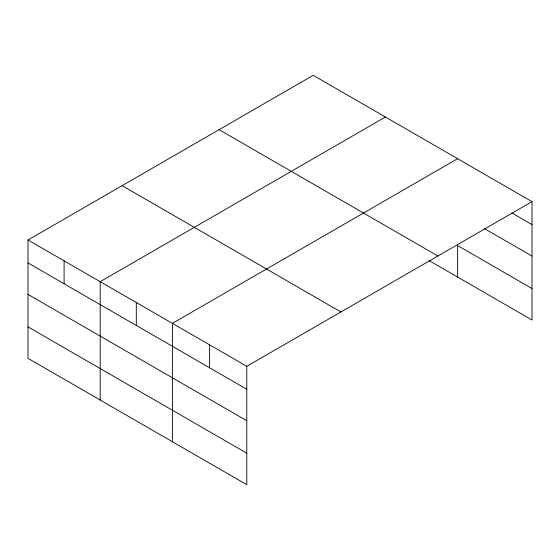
<?xml version="1.0" encoding="UTF-8"?>
<svg xmlns="http://www.w3.org/2000/svg" width="560" height="560" viewBox="0 0 560 560"><rect width="100%" height="100%" fill="white"/><g stroke="black" fill="none" stroke-linecap="round" stroke-linejoin="round"><path stroke-width="0.84" d="M532 201.649L313.215 75.327L28 239.995L28 358.351L246.785 484.673L246.785 366.31L532 201.649L532 320.005L429.03 260.554M385.413 117.012L100.198 281.68L100.198 400.036M457.611 158.697L172.403 323.365L172.403 441.721M511.917 212.989L532 224.581M484.393 228.585L532 256.074M532 288.512L457.611 245.567L457.611 277.06M219.093 129.668L437.878 255.983M122.122 185.654L340.907 311.969M28 239.995L246.785 366.31M28 262.934L246.785 389.249M28 294.42L246.785 420.735M28 326.865L246.785 453.18M209.594 344.841L209.594 367.773M136.297 302.519L136.297 325.458M64.099 260.841L64.099 283.773"/></g></svg>
